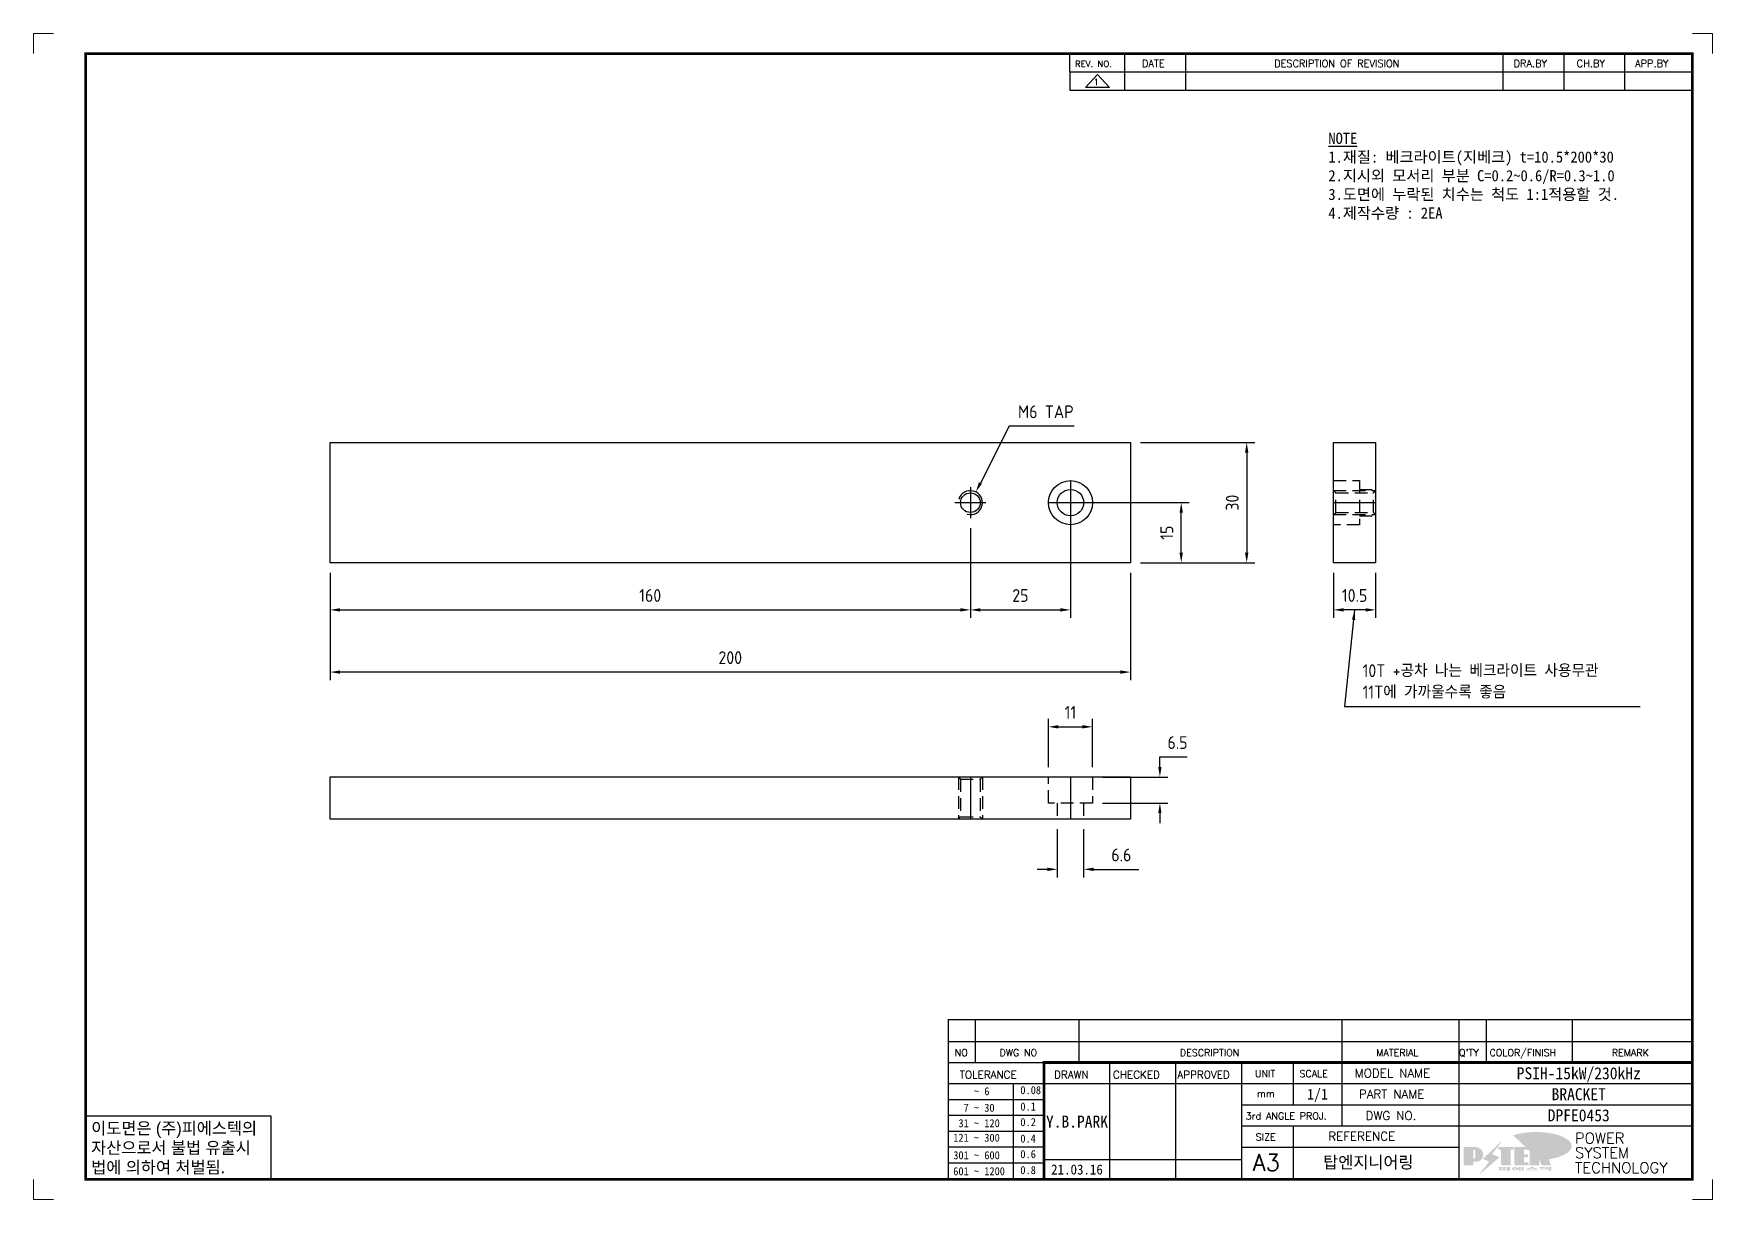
# Model space of a CAD drawing. Header units: millimetres. Extents: x -4251 to 2609, y -1673 to 4048.
# Drawn here: x -1127.3 to -707.8, y -1277.8 to -986.5 of the extents above; entities that cross this region are included whole.
import ezdxf
from ezdxf.enums import TextEntityAlignment as Align

# ---------------------------------------------------------------- set-up
doc = ezdxf.new("R2010")
doc.units = ezdxf.units.MM
doc.linetypes.add('CENTER', pattern=[50.8, 31.75, -6.35, 6.35, -6.35])
doc.linetypes.add('HIDDEN2', pattern=[4.7625, 3.175, -1.5875])
for name, color, linetype in [('CENTER', 1, 'CENTER'), ('FORMAT-1', 7, 'Continuous'), ('line', 3, 'Continuous'), ('THIN', 3, 'Continuous')]:
    doc.layers.add(name, color=color, linetype=linetype)
doc.styles.add('h1', font='')
doc.styles.add('HAN', font='')
doc.styles.add('RC', font='simplex.shx')
doc.styles.add('ROMANT', font='simplex.shx')
doc.styles.add('RT', font='simplex.shx', dxfattribs={"oblique": 15})
doc.styles.get("Standard").update_dxf_attribs({"font": 'ISOCP.SHX', "bigfont": 'WHGTXT.SHX'})
doc.styles.get('h1').set_extended_font_data('New Gulim')
doc.styles.get('HAN').set_extended_font_data('GulimChe')
doc.dimstyles.new('PS-1', dxfattribs={"dimtxt": 3.2, "dimasz": 2.5, "dimexe": 2, "dimexo": 2.5, "dimgap": 2, "dimtad": 1, "dimtoh": 1, "dimrnd": 0.05, "dimzin": 12, "dimdsep": 46, "dimtxsty": 'Standard', "dimcen": 0, "dimclrt": 2, "dimazin": 3, "dimtfac": 1, "dimtofl": 0, "dimtmove": 0, "dimatfit": 3, "dimfxl": 0, "dimtolj": 1, "dimtzin": 0, "dimarcsym": 0})

# ---------------------------------------------------------------- blocks, each defined once
blk = doc.blocks.new('A$C050D3838')
at = {"color": 2, "linetype": 'HIDDEN2'}
for p, q in [((-44, 0), (-44, -10.5)), ((-38, 0), (-38, -10.5)), ((-43.46, -0.54), (-43.46, -9.96)), ((-38.54, -0.54), (-38.54, -9.96)), ((-19.3, -6.5), (-19.3, -10.5)), ((-12.7, -6.5), (-12.7, -10.5))]:
    blk.add_line(p, q, dxfattribs=at)
at = {"color": 30}
blk.add_lwpolyline([(-201, 0), (-1, 0), (-1, -10.5), (-201, -10.5), (-201, 0)], dxfattribs=at)
at = {"color": 2, "linetype": 'HIDDEN2'}
for points in [[(-44, 0), (-43.46, -0.54), (-38.54, -0.54), (-38, 0)], [(-10.5, 0), (-10.5, -6.5), (-21.5, -6.5), (-21.5, 0)], [(-44, -10.5), (-43.46, -9.96), (-38.54, -9.96), (-38, -10.5)]]:
    blk.add_lwpolyline(points, dxfattribs=at)
at = {"layer": 'CENTER'}
for p, q in [((-41, 0), (-41, -10.5)), ((-16, 0), (-16, -10.5))]:
    blk.add_line(p, q, dxfattribs=at)
blk = doc.blocks.new('A$C248C143C')
at = {"color": 30}
blk.add_lwpolyline([(-1, 0), (-201, 0), (-201, 30), (-1, 30), (-1, 0)], dxfattribs=at)
blk.add_circle((-41, 15, 0), 2.46)
for radius in [5.5, 3.3]:
    blk.add_circle((-16, 15), radius, dxfattribs=at)
at = {"layer": 'CENTER'}
for p, q in [((-41, 18.85, 0), (-41, 11.15, 0)), ((-16, 20.5), (-16, 9.5)), ((-44.85, 15, 0), (-37.15, 15, 0)), ((-21.5, 15), (-10.5, 15))]:
    blk.add_line(p, q, dxfattribs=at)
at = {"layer": 'THIN'}
blk.add_arc((-41, 15, 0), 3, 255, 165, dxfattribs=at)
blk = doc.blocks.new('*D689')
at = {"color": 0, "linetype": 'ByBlock', "lineweight": -2}
for p, q in [((-893.24, -1110.02), (-893.24, -1132.46)), ((-1053.24, -1121.17), (-1053.24, -1132.46)), ((-1050.74, -1130.46), (-895.74, -1130.46))]:
    blk.add_line(p, q, dxfattribs=at)
at = {"color": 0}
for points in [[(-1050.74, -1130.04), (-1050.74, -1130.88), (-1053.24, -1130.46)], [(-895.74, -1130.04), (-895.74, -1130.88), (-893.24, -1130.46)]]:
    blk.add_solid(points, dxfattribs=at)
at = {"layer": 'DEFPOINTS', "color": 0}
for p in [(-893.24, -1107.52, 0), (-1053.24, -1118.67, 0), (-893.24, -1130.46)]:
    blk.add_point(p, dxfattribs=at)
at = {"color": 2, "insert": (-973.24, -1126.86), "char_height": 3.2, "attachment_point": 5}
blk.add_mtext('\\A1;160', dxfattribs=at)
blk = doc.blocks.new('*D690')
at = {"color": 0, "linetype": 'ByBlock', "lineweight": -2}
for p, q in [((-868.24, -1106.17), (-868.24, -1132.46)), ((-893.24, -1110.02), (-893.24, -1132.46)), ((-890.74, -1130.46), (-870.74, -1130.46))]:
    blk.add_line(p, q, dxfattribs=at)
at = {"color": 0}
for points in [[(-890.74, -1130.04), (-890.74, -1130.88), (-893.24, -1130.46)], [(-870.74, -1130.04), (-870.74, -1130.88), (-868.24, -1130.46)]]:
    blk.add_solid(points, dxfattribs=at)
at = {"layer": 'DEFPOINTS', "color": 0}
for p in [(-868.24, -1103.67, 0), (-893.24, -1107.52, 0), (-868.24, -1130.46)]:
    blk.add_point(p, dxfattribs=at)
at = {"color": 2, "insert": (-880.74, -1126.86), "char_height": 3.2, "attachment_point": 5}
blk.add_mtext('\\A1;25', dxfattribs=at)
blk = doc.blocks.new('*D691')
at = {"color": 0, "linetype": 'ByBlock', "lineweight": -2}
for p, q in [((-1053.24, -1121.17), (-1053.24, -1148)), ((-853.24, -1121.17), (-853.24, -1148)), ((-855.74, -1146), (-1050.74, -1146))]:
    blk.add_line(p, q, dxfattribs=at)
at = {"color": 0}
for points in [[(-1050.74, -1145.59), (-1050.74, -1146.42), (-1053.24, -1146)], [(-855.74, -1145.59), (-855.74, -1146.42), (-853.24, -1146)]]:
    blk.add_solid(points, dxfattribs=at)
at = {"layer": 'DEFPOINTS', "color": 0}
for p in [(-1053.24, -1118.67, 0), (-853.24, -1118.67, 0), (-1053.24, -1146)]:
    blk.add_point(p, dxfattribs=at)
at = {"color": 2, "insert": (-953.24, -1142.4), "char_height": 3.2, "attachment_point": 5}
blk.add_mtext('\\A1;200', dxfattribs=at)
blk = doc.blocks.new('*D692')
at = {"color": 0, "linetype": 'ByBlock', "lineweight": -2}
for p, q in [((-865.74, -1103.67), (-838.56, -1103.67)), ((-840.56, -1116.17), (-840.56, -1106.17)), ((-850.74, -1118.67), (-838.56, -1118.67))]:
    blk.add_line(p, q, dxfattribs=at)
at = {"color": 0}
for points in [[(-840.97, -1106.17), (-840.14, -1106.17), (-840.56, -1103.67)], [(-840.97, -1116.17), (-840.14, -1116.17), (-840.56, -1118.67)]]:
    blk.add_solid(points, dxfattribs=at)
at = {"layer": 'DEFPOINTS', "color": 0}
for p in [(-868.24, -1103.67, 0), (-840.56, -1103.67), (-853.24, -1118.67, 0)]:
    blk.add_point(p, dxfattribs=at)
at = {"color": 2, "insert": (-844.16, -1111.17), "char_height": 3.2, "attachment_point": 5, "rotation": 90}
blk.add_mtext('\\A1;15', dxfattribs=at)
blk = doc.blocks.new('*D693')
at = {"color": 0, "linetype": 'ByBlock', "lineweight": -2}
for p, q in [((-883.51, -1084.56), (-890.74, -1098.77)), ((-867.28, -1084.56), (-883.51, -1084.56))]:
    blk.add_line(p, q, dxfattribs=at)
at = {"color": 0}
blk.add_solid([(-891.11, -1098.58), (-890.37, -1098.96), (-891.88, -1101)], dxfattribs=at)
at = {"layer": 'DEFPOINTS', "color": 0}
for p in [(-891.88, -1101, 0), (-894.6, -1106.34, 0)]:
    blk.add_point(p, dxfattribs=at)
at = {"color": 2, "insert": (-874.39, -1080.96), "char_height": 3.2, "attachment_point": 5}
blk.add_mtext('\\A1;M6 TAP', dxfattribs=at)
blk = doc.blocks.new('*D694')
at = {"color": 0, "linetype": 'ByBlock', "lineweight": -2}
for p, q in [((-873.74, -1169.72), (-873.74, -1157.68)), ((-862.74, -1169.72), (-862.74, -1157.68)), ((-871.24, -1159.68), (-865.24, -1159.68))]:
    blk.add_line(p, q, dxfattribs=at)
at = {"color": 0}
for points in [[(-871.24, -1159.26), (-871.24, -1160.1), (-873.74, -1159.68)], [(-865.24, -1159.26), (-865.24, -1160.1), (-862.74, -1159.68)]]:
    blk.add_solid(points, dxfattribs=at)
at = {"layer": 'DEFPOINTS', "color": 0}
for p in [(-862.74, -1159.68), (-873.74, -1172.22), (-862.74, -1172.22)]:
    blk.add_point(p, dxfattribs=at)
at = {"color": 2, "insert": (-868.24, -1156.08), "char_height": 3.2, "attachment_point": 5}
blk.add_mtext('\\A1;11', dxfattribs=at)
blk = doc.blocks.new('*D695')
at = {"color": 0, "linetype": 'ByBlock', "lineweight": -2}
for p, q in [((-871.54, -1185.22), (-871.54, -1197.29)), ((-864.94, -1185.22), (-864.94, -1197.29)), ((-874.04, -1195.29), (-876.54, -1195.29)), ((-862.44, -1195.29), (-851.11, -1195.29))]:
    blk.add_line(p, q, dxfattribs=at)
at = {"color": 0}
for points in [[(-874.04, -1194.87), (-874.04, -1195.71), (-871.54, -1195.29)], [(-862.44, -1194.87), (-862.44, -1195.71), (-864.94, -1195.29)]]:
    blk.add_solid(points, dxfattribs=at)
at = {"layer": 'DEFPOINTS', "color": 0}
for p in [(-871.54, -1182.72), (-864.94, -1182.72), (-864.94, -1195.29)]:
    blk.add_point(p, dxfattribs=at)
at = {"color": 2, "insert": (-855.52, -1191.69), "char_height": 3.2, "attachment_point": 5}
blk.add_mtext('\\A1;6.6', dxfattribs=at)
blk = doc.blocks.new('*D696')
at = {"color": 0, "linetype": 'ByBlock', "lineweight": -2}
for p, q in [((-845.89, -1169.72), (-845.89, -1167.22)), ((-845.89, -1167.22), (-839.09, -1167.22)), ((-860.24, -1172.22), (-843.89, -1172.22)), ((-860.24, -1178.72), (-843.89, -1178.72)), ((-845.89, -1181.22), (-845.89, -1183.72))]:
    blk.add_line(p, q, dxfattribs=at)
at = {"color": 0}
for points in [[(-846.31, -1169.72), (-845.48, -1169.72), (-845.89, -1172.22)], [(-846.31, -1181.22), (-845.48, -1181.22), (-845.89, -1178.72)]]:
    blk.add_solid(points, dxfattribs=at)
at = {"layer": 'DEFPOINTS', "color": 0}
for p in [(-862.74, -1172.22), (-845.89, -1172.22), (-862.74, -1178.72)]:
    blk.add_point(p, dxfattribs=at)
at = {"color": 2, "insert": (-841.49, -1163.62), "char_height": 3.2, "attachment_point": 5}
blk.add_mtext('\\A1;6.5', dxfattribs=at)
blk = doc.blocks.new('re3')
at = {"color": 180}
for p, q in [((0, 0), (0, -4.55)), ((6.87, -0.64), (3.86, -3.91)), ((9.88, -3.91), (3.86, -3.91)), ((6.87, -0.64), (9.88, -3.91)), ((13.74, -4.55), (13.74, 0)), ((28.97, -4.55), (28.97, 0)), ((108.25, -4.55), (108.25, 0)), ((123.49, -4.55), (123.49, 0)), ((138.64, -4.55), (138.64, 0)), ((0, -4.55), (155.53, -4.55))]:
    blk.add_line(p, q, dxfattribs=at)
at = {"color": 2, "style": 'RC', "oblique": 15}
blk.add_attdef('REV.NO', text='', height=1.56, dxfattribs=at).set_placement((6.59, -2.56), align=Align.MIDDLE_CENTER)
blk.add_attdef('-1', text='', height=1.56, dxfattribs=at).set_placement((9.37, -1.66), align=Align.MIDDLE_LEFT)
at = {"color": 2, "style": 'HAN'}
for tag, p in [('REV.-DATE', (21.36, -2.28)), ('DRA.BY', (115.87, -2.28)), ('CH.BY', (131.07, -2.28)), ('APP.BY', (147.09, -2.28))]:
    blk.add_attdef(tag, text='', height=2.5, dxfattribs=at).set_placement(p, align=Align.MIDDLE_CENTER)
blk.add_attdef('DESCRIPTION-OF-REVISION', text='', height=2.5, dxfattribs=at).set_placement((31.61, -2.28), align=Align.MIDDLE_LEFT)
blk = doc.blocks.new('no3')
at = {"color": 180}
for p, q in [((0, 5.5), (0, 0)), ((0, 5.5), (186, 5.5)), ((6.79, 5.5), (6.79, 0)), ((32.74, 0.11), (32.74, 5.5)), ((98.4, 5.5), (98.4, 0)), ((127.61, 5.5), (127.61, 0)), ((134.43, 5.5), (134.43, 0)), ((155.98, 5.5), (155.98, 0))]:
    blk.add_line(p, q, dxfattribs=at)
at = {"color": 2, "style": 'HAN'}
for tag, p in [('PART-NO', (19.76, 2.75)), ('MATERIAL', (111.38, 2.75)), ("Q'TY", (131.02, 2.75)), ('COLOR/FINISH', (145.2, 2.75)), ('REMARK', (170.76, 2.75))]:
    blk.add_attdef(tag, text='', height=2.9, dxfattribs=at).set_placement(p, align=Align.MIDDLE_CENTER)
blk.add_attdef('DESCRIPTION', text='', height=2.9, dxfattribs=at).set_placement((34.51, 2.75), align=Align.MIDDLE_LEFT)
at = {"color": 2, "style": 'RT', "oblique": 15}
blk.add_attdef('NO', text='', height=1.74, dxfattribs=at).set_placement((3.38, 2.51), align=Align.MIDDLE_CENTER)
blk = doc.blocks.new('t3')
for p, q in [((0, 15.88), (46.25, 15.88)), ((0, 15.88), (0, 0)), ((46.25, 15.88), (46.25, 0)), ((0, 0), (46.25, 0))]:
    blk.add_line(p, q)
at = {"color": 1, "style": 'h1'}
for s, p in [('이도면은 (주)피에스텍의', (1.4, 11.29)), ('자산으로서 불법 유출시', (1.4, 6.41)), ('법에 의하여 처벌됨.', (1.4, 1.52))]:
    blk.add_text(s, height=3, dxfattribs=at).set_placement(p)
blk = doc.blocks.new('new LOGO')
at = {"layer": 'line'}
h = blk.add_hatch(color=1, dxfattribs=at)
h.paths.add_polyline_path([(41.5, 16.4), (54.3, 16.4, 1), (54.3, 82.9), (0, 82.9), (0, -0.1), (41.5, -0.1)])
h.paths.add_polyline_path([(41.5, 27.9), (41.5, 71.9), (43.6, 71.9, -0.414214), (54.6, 60.9), (54.6, 38.9, -0.414214), (43.6, 27.9)], flags=16)
h.paths.add_polyline_path([(214.7, 71.9), (227.5, 71.9), (227.5, 82.9), (159.7, 82.9), (159.7, 71.9), (172.5, 71.9), (172.5, -0.1), (214.7, -0.1)])
h.paths.add_polyline_path([(276, 37.4), (294.8, 37.4), (294.8, 49.1), (276, 49.1), (276, 71.9), (294.8, 71.9), (294.8, 82.9), (234.5, 82.9), (234.5, -0.1), (297, -0.1), (297, 10.9), (276, 10.9)])
h.paths.add_polyline_path([(347.2, 35.2), (359.7, -0.1), (400.5, -0.1), (379.6, 66.8), (399.7, 82.9), (380.6, 82.9), (347.2, 61.6), (347.2, 82.9), (305.5, 82.9), (305.5, -0.1), (347.2, -0.1)])
h = blk.add_hatch(color=250, dxfattribs=at)
h.paths.add_polyline_path([(44.5, 69.4), (46.6, 69.4, -0.129793), (52, 68, 0.221832), (43.6, 71.9), (41.5, 71.9), (41.5, 27.9), (43.6, 27.9, 0.02048), (44.5, 28)], flags=17)
h.paths.add_polyline_path([(44.5, 13.9), (57.3, 13.9, 0.72362), (77.1, 73.9, -0.679777), (54.3, 16.4), (41.5, 16.4), (41.5, -0.1), (3, -0.1), (3, -2.6), (44.5, -2.6)])
h.paths.add_polyline_path([(117.9, 14.2), (71.5, -44.4), (77.1, -39.6), (120.8, 15.6), (92, 28.9), (173.3, 106), (177.5, 111.4), (89.1, 27.6)])
h.paths.add_polyline_path([(162.7, 71.9), (162.7, 69.4), (172.5, 69.4), (172.5, 71.9)], flags=17)
h.paths.add_polyline_path([(217.7, 69.4), (230.5, 69.4), (230.5, 80.4), (227.5, 80.4), (227.5, 71.9), (214.7, 71.9), (214.7, -0.1), (175.5, -0.1), (175.5, -2.6), (217.7, -2.6)])
h.paths.add_polyline_path([(297.8, 46.6), (294.8, 46.6), (294.8, 37.4), (276, 37.4), (276, 10.9), (279, 10.9), (279, 34.9), (297.8, 34.9)])
h.paths.add_polyline_path([(300, 8.4), (297, 8.4), (297, -0.1), (237.5, -0.1), (237.5, -2.6), (300, -2.6)])
h.paths.add_polyline_path([(297.8, 80.4), (294.8, 80.4), (294.8, 71.9), (276, 71.9), (276, 49.1), (279, 49.1), (279, 69.4), (297.8, 69.4)])
h.paths.add_polyline_path([(350.2, 80.4), (347.2, 80.4), (347.2, 61.6), (350.2, 63.5)])
h.paths.add_polyline_path([(350.2, 26.7), (347.2, 35.2), (347.2, -0.1), (308.5, -0.1), (308.5, -2.6), (350.2, -2.6)])
h.paths.add_polyline_path([(402.7, 80.4), (396.5, 80.4), (379.6, 66.8), (400.5, -0.1), (361.8, -0.1), (362.7, -2.6), (403.5, -2.6), (382.6, 64.3)])
blk.add_hatch(color=5, dxfattribs=at).paths.add_polyline_path([(166.3, 35), (131, 49), (180.4, 112.7), (92, 28.9), (120.8, 15.6), (74.4, -43)])
h = blk.add_hatch(color=253, dxfattribs=at)
edge = h.paths.add_edge_path()
edge.add_ellipse((333.9, 86.4), major_axis=(-165.9, 0), ratio=0.39426, start_angle=111.51268, end_angle=334.46902)
edge.add_ellipse((314.1, 81.2), major_axis=(-153.7, 0), ratio=0.40699, start_angle=121.30662, end_angle=327.74369, ccw=False)
edge.add_line((394, 27.8), (394.7, 25.6))
h = blk.add_hatch(color=250, dxfattribs=at)
edge = h.paths.add_edge_path()
edge.add_ellipse((237.8, -17.6), major_axis=(-14.3, 0), ratio=0.526336, start_angle=192.2456, end_angle=269.07481)
edge.add_line((238.1, -10.1), (237.6, -10.1))
edge.add_ellipse((237.8, -17.6), major_axis=(-14.3, 0), ratio=0.526336, start_angle=270.92519, end_angle=449.07481)
edge.add_line((237.6, -25.1), (238.1, -25.1))
edge.add_ellipse((237.8, -17.6), major_axis=(-14.3, 0), ratio=0.526336, start_angle=450.92519, end_angle=527.7544)
edge.add_line((251.7, -19.2), (254.1, -19.2))
edge.add_line((254.1, -19.2), (254.1, -27.1))
edge.add_line((254.1, -27.1), (263.1, -27.1))
edge.add_line((263.1, -27.1), (263.1, -10.1))
edge.add_line((263.1, -10.1), (254.1, -10.1))
edge.add_line((254.1, -10.1), (254.1, -16))
edge.add_line((254.1, -16), (251.7, -16))
h.paths.add_polyline_path([(241, -16.4), (241, -18.7, -1), (234.4, -18.7), (234.4, -16.4, -1)], flags=16)
h.paths.add_polyline_path([(278.2, -10.1), (268.1, -10.1), (268.1, -27.1), (278.2, -27.1)])
h.paths.add_polyline_path([(310.3, -10.1), (310.3, -11.1, -0.157169), (289.3, -17.5), (294, -19.9, 0.128407), (316.3, -15.9, 0.128407), (338.6, -19.9), (343.3, -17.5, -0.157169), (322.2, -11.1), (322.2, -10.1)])
h.paths.add_polyline_path([(342.1, -25.1), (342.1, -22.3), (290.4, -22.3), (290.4, -25.1)])
h.paths.add_polyline_path([(352, -10.1), (352, -16.2, 0.414214), (354, -18.2), (378.7, -18.2), (378.7, -19.6), (390.2, -19.6), (390.2, -10.1), (378.7, -10.1), (378.7, -13.6), (374.7, -13.6), (374.7, -15.1), (378.7, -15.1), (378.7, -16.2), (364.7, -16.2), (364.7, -15.1), (371.2, -15.1), (371.2, -13.6), (364.7, -13.6), (364.7, -12.6), (374.7, -12.6), (374.7, -10.1)])
h.paths.add_polyline_path([(393.8, -10.1), (393.8, -19.6), (405, -19.6), (405, -10.1)])
h.paths.add_polyline_path([(405, -27.1), (405, -20.9), (356.8, -20.9), (356.8, -23), (391.8, -23), (391.8, -27.1)])
h.paths.add_polyline_path([(200.4, -10.1), (200.4, -22.3), (193.2, -22.3), (193.2, -12.6), (196.6, -12.6), (196.6, -10.1), (161, -10.1), (161, -12.6), (164.5, -12.6), (164.5, -22.3), (161, -22.3), (161, -25.1), (200.4, -25.1), (200.4, -27.1), (213.9, -27.1), (213.9, -10.1)])
h.paths.add_polyline_path([(182, -12.6), (175.6, -12.6), (175.6, -22.3), (182, -22.3)], flags=17)
blk = doc.blocks.new('format-3')
at = {"color": 3, "lineweight": 9}
for p, q in [((0, 286.3), (0, 291.3)), ((5, 291.3), (0, 291.3)), ((414.5, 291.3), (419.5, 291.3)), ((419.5, 286.3), (419.5, 291.3)), ((0, 5), (0, 0)), ((419.5, 5), (419.5, 0)), ((5, 0), (0, 0)), ((414.5, 0), (419.5, 0))]:
    blk.add_line(p, q, dxfattribs=at)
at = {"color": 180}
for p, q in [((258.97, 281.75), (258.97, 286.3)), ((272.71, 281.75), (272.71, 286.3)), ((287.94, 281.75), (287.94, 286.3)), ((367.22, 281.75), (367.22, 286.3)), ((382.45, 281.75), (382.45, 286.3)), ((397.61, 281.75), (397.61, 286.3)), ((258.97, 281.75), (414.5, 281.75)), ((228.5, 39.49), (228.5, 5)), ((228.5, 39.49), (414.5, 39.49)), ((235.29, 39.49), (235.29, 34.21)), ((261.24, 34.21), (261.24, 39.49)), ((326.9, 39.49), (326.9, 34.21)), ((356.11, 39.49), (356.11, 34.21)), ((362.93, 39.49), (362.93, 34.21)), ((384.48, 39.49), (384.48, 34.21)), ((228.5, 34.21), (252.48, 34.21)), ((268.96, 5), (268.96, 34.21)), ((285.45, 5), (285.45, 34.21)), ((301.94, 5), (301.94, 34.21)), ((314.72, 34.21), (314.72, 23.65)), ((326.9, 34.21), (326.9, 18.37)), ((356.11, 34.21), (356.11, 5)), ((228.5, 28.93), (252.48, 28.93)), ((244.89, 5.23), (244.89, 28.93)), ((252.48, 28.93), (414.5, 28.93)), ((228.5, 24.98), (252.48, 24.98)), ((228.5, 21.03), (252.48, 21.03)), ((301.94, 23.65), (414.5, 23.65)), ((228.5, 17.08), (252.48, 17.08)), ((301.94, 18.37), (414.5, 18.37)), ((314.72, 18.37), (314.72, 5)), ((228.5, 13.13), (252.48, 13.13)), ((301.94, 13.09), (356.11, 13.09)), ((228.5, 9.18), (252.48, 9.18)), ((252.48, 9.95), (301.94, 9.95))]:
    blk.add_line(p, q, dxfattribs=at)
at = {"const_width": 0.7}
blk.add_lwpolyline([(252.48, 5), (252.48, 34.21), (414.5, 34.21)], dxfattribs=at)
at = {"layer": 'FORMAT-1', "const_width": 0.7}
blk.add_lwpolyline([(13, 5), (13, 286.3), (414.5, 286.3), (414.5, 5)], close=True, dxfattribs=at)
blk.add_blockref('t3', (13, 5))
at = {"xscale": 0.05400000000000027, "yscale": 0.05400000000000027, "zscale": 0.05400000000000027}
blk.add_blockref('new LOGO', (357.35, 8.65), dxfattribs=at)
at = {"color": 2}
for s, height, style, p in [('REV. NO.', 1.56, 'RC', (260.23, 282.95)), ('DATE', 1.788, 'RC', (276.95, 282.94)), ('DESCRIPTION OF REVISION', 1.7875, 'RC', (309.98, 282.94)), ('DRA.BY', 1.788, 'RC', (369.83, 282.94)), ('CH.BY', 1.788, 'RC', (385.59, 282.94)), ('APP.BY', 1.788, 'RC', (400.18, 282.94)), ('COLOR/FINISH', 1.7424, 'RC', (363.8, 35.83)), ('NO', 1.742, 'RC', (230.16, 35.83)), ('DWG NO', 1.742, 'RC', (241.36, 35.83)), ('DESCRIPTION', 1.7424, 'RC', (286.43, 35.83)), ('MATERIAL', 1.742, 'RC', (335.52, 35.83)), ("Q'TY", 1.742, 'RC', (356.17, 35.83)), ('REMARK', 1.742, 'RC', (394.37, 35.83)), (' TOLERANCE', 1.9, 'RC', (230.11, 30.22)), ('DRAWN', 1.9, 'RC', (255, 30.22)), ('CHECKED', 1.9, 'RC', (269.71, 30.22)), ('APPROVED', 1.9, 'RC', (285.8, 30.22)), ('UNIT', 1.742, 'RC', (305.19, 30.55)), ('SCALE', 1.742, 'RC', (316.32, 30.55)), ('MODEL NAME', 2.178, 'RC', (330.12, 30.46)), ('    ~ 6', 2, 'HAN', (229.8, 26.03)), ('0.08', 2, 'HAN', (246.57, 26.31)), ('mm', 1.742, 'RC', (305.67, 25.56)), ('PART NAME', 2.178, 'RC', (331.17, 25.24)), ('  7 ~ 30', 2, 'HAN', (229.8, 21.91)), ('0.1', 2, 'HAN', (246.57, 22.2)), ('3rd ANGLE PROJ.', 1.7424, 'RC', (302.87, 19.97)), ('DWG NO.', 2.178, 'RC', (332.84, 19.85)), (' 31 ~ 120', 2, 'HAN', (229.8, 18.04)), ('0.2', 2, 'HAN', (246.57, 18.32)), ('REFERENCE', 2.178, 'RC', (323.52, 14.69)), ('121 ~ 300', 2, 'HAN', (229.8, 14.42)), ('0.4', 2, 'HAN', (246.57, 14.2)), ('SIZE', 1.742, 'RC', (305.39, 14.71)), ('301 ~ 600', 2, 'HAN', (229.8, 10.04)), ('0.6', 2, 'HAN', (246.57, 10.32)), ('601 ~ 1200', 2, 'HAN', (229.8, 6.05)), ('0.8', 2, 'HAN', (246.57, 6.33))]:
    blk.add_text(s, height=height, dxfattribs=dict(at, style=style)).set_placement(p)
at = {"style": 'ROMANT'}
for s, p in [('SYSTEM', (385.15, 10.31)), ('POWER', (385.15, 13.96)), ('TECHNOLOGY', (385.15, 6.56))]:
    blk.add_text(s, height=2.7, dxfattribs=at).set_placement(p)
at = {"color": 2, "lineweight": 25, "style": 'RC'}
blk.add_text('A3', height=4.182, dxfattribs=at).set_placement((304.61, 7.14))
at = {"style": 'HAN'}
for tag, height, p in [('MODEL-NAME', 3, (386.1, 31.53)), ('SCALE', 2.7, (320.81, 26.29)), ('PART-NAME', 3, (386.1, 26.29)), ('CH-BY', 3, (277.21, 19.44)), ('DWG-NO', 3, (386.1, 21.01)), ('DRA-BY', 3, (260.72, 19.44)), ('APP-BY', 3, (293.7, 19.44)), ('DRA-DATE', 2.5, (260.72, 7.47)), ('CH-DATE', 2.5, (277.21, 7.47)), ('APP-DATE', 2.5, (293.7, 7.47)), ('관련업체', 3, (333.52, 9.26))]:
    blk.add_attdef(tag, text='', height=height, dxfattribs=at).set_placement(p, align=Align.MIDDLE_CENTER)
blk = doc.blocks.new('*D697')
at = {"color": 0, "linetype": 'ByBlock', "lineweight": -2}
for p, q in [((-802.48, -1121.17), (-802.48, -1132.46)), ((-791.98, -1121.17), (-791.98, -1132.46)), ((-794.48, -1130.46), (-799.98, -1130.46))]:
    blk.add_line(p, q, dxfattribs=at)
at = {"color": 0}
for points in [[(-799.98, -1130.04), (-799.98, -1130.88), (-802.48, -1130.46)], [(-794.48, -1130.04), (-794.48, -1130.88), (-791.98, -1130.46)]]:
    blk.add_solid(points, dxfattribs=at)
at = {"layer": 'DEFPOINTS', "color": 0}
for p in [(-802.48, -1118.67, 0), (-791.98, -1118.67, 0), (-802.48, -1130.46)]:
    blk.add_point(p, dxfattribs=at)
at = {"color": 2, "insert": (-797.23, -1126.86), "char_height": 3.2, "attachment_point": 5}
blk.add_mtext('\\A1;10.5', dxfattribs=at)
blk = doc.blocks.new('*D698')
at = {"color": 0, "linetype": 'ByBlock', "lineweight": -2}
for p, q in [((-850.74, -1088.67), (-822.2, -1088.67)), ((-824.2, -1091.17), (-824.2, -1116.17)), ((-850.74, -1118.67), (-822.2, -1118.67))]:
    blk.add_line(p, q, dxfattribs=at)
at = {"color": 0}
for points in [[(-824.62, -1091.17), (-823.78, -1091.17), (-824.2, -1088.67)], [(-824.62, -1116.17), (-823.78, -1116.17), (-824.2, -1118.67)]]:
    blk.add_solid(points, dxfattribs=at)
at = {"layer": 'DEFPOINTS', "color": 0}
for p in [(-853.24, -1088.67, 0), (-853.24, -1118.67, 0), (-824.2, -1118.67)]:
    blk.add_point(p, dxfattribs=at)
at = {"color": 2, "insert": (-827.8, -1103.67), "char_height": 3.2, "attachment_point": 5, "rotation": 90}
blk.add_mtext('\\A1;30', dxfattribs=at)

msp = doc.modelspace()

# ---------------------------------------------------------------- linework, layer by layer
at = {"color": 2, "linetype": 'HIDDEN2'}
for p, q in [((-802.4807, -1100.6702, 0), (-791.9807, -1100.6702, 0)), ((-801.9394, -1101.2114, 0), (-792.5219, -1101.2114, 0)), ((-795.9807, -1100.3702, 0), (-791.9807, -1100.3702, 0)), ((-802.4807, -1106.6702, 0), (-791.9807, -1106.6702, 0)), ((-801.9394, -1106.1289, 0), (-792.5219, -1106.1289, 0)), ((-795.9807, -1106.9702, 0), (-791.9807, -1106.9702, 0))]:
    msp.add_line(p, q, dxfattribs=at)
at = {"color": 30, "elevation": 0}
msp.add_lwpolyline([(-802.4807, -1118.6702), (-802.4807, -1088.6702), (-791.9807, -1088.6702), (-791.9807, -1118.6702), (-802.4807, -1118.6702)], dxfattribs=at)
at = {"color": 2, "linetype": 'HIDDEN2', "elevation": 0}
for points in [[(-802.4807, -1098.1702), (-795.9807, -1098.1702), (-795.9807, -1109.1702), (-802.4807, -1109.1702)], [(-802.4807, -1106.6702), (-801.9394, -1106.1289), (-801.9394, -1101.2114), (-802.4807, -1100.6702)], [(-791.9807, -1106.6702), (-792.5219, -1106.1289), (-792.5219, -1101.2114), (-791.9807, -1100.6702)]]:
    msp.add_lwpolyline(points, dxfattribs=at)
at = {"layer": 'CENTER'}
msp.add_line((-802.4807, -1103.6702, 0), (-791.9807, -1103.6702, 0), dxfattribs=at)
msp.add_line((-802.4807, -1103.6702, 0), (-791.9807, -1103.6702, 0), dxfattribs=at)

# ---------------------------------------------------------------- block references
ref = msp.add_blockref('format-3', (-1127.3244, -1277.7657, 0))
ref.add_attrib('DRA-DATE', '21.03.16', dxfattribs={"height": 2.5, "style": 'HAN'}).set_placement((-866.6044, -1270.2907, 0), align=Align.MIDDLE_CENTER)
ref.add_attrib('DRA-BY', 'Y.B.PARK', dxfattribs={"height": 3, "style": 'HAN'}).set_placement((-866.6044, -1258.3236, 0), align=Align.MIDDLE_CENTER)
ref.add_attrib('MODEL-NAME', 'PSIH-15kW/230kHz', dxfattribs={"lineweight": 35, "height": 3, "style": 'HAN'}).set_placement((-741.2289, -1246.2406, 0), align=Align.MIDDLE_CENTER)
ref.add_attrib('PART-NAME', 'BRACKET', dxfattribs={"lineweight": 35, "height": 3, "style": 'HAN'}).set_placement((-741.2289, -1251.4715, 0), align=Align.MIDDLE_CENTER)
ref.add_attrib('PART-NO', 'DPFE0453', dxfattribs={"lineweight": 35, "height": 3, "style": 'HAN'}).set_placement((-741.2289, -1256.7515, 0), align=Align.MIDDLE_CENTER)
ref.add_attrib('SCALE', '1/1', dxfattribs={"height": 2.7, "style": 'HAN'}).set_placement((-806.5163, -1251.4715, 0), align=Align.MIDDLE_CENTER)
ref.add_attrib('관련업체', '탑엔지니어링', dxfattribs={"height": 3, "style": 'HAN'}).set_placement((-793.8011, -1268.5031, 0), align=Align.MIDDLE_CENTER)
ref = msp.add_blockref('re3', (-868.3586, -996.0157, 0))
ref.add_attrib('REV.NO', '1', dxfattribs={"color": 2, "height": 1.56, "style": 'RC'}).set_placement((-861.7702, -998.5731, 0), align=Align.MIDDLE_CENTER)
for name, p in [('A$C248C143C', (-852.2372, -1118.6702, 0)), ('A$C050D3838', (-852.2372, -1172.2152)), ('no3', (-898.8244, -1238.2715, 0))]:
    msp.add_blockref(name, p)

# ---------------------------------------------------------------- texts
at = {"color": 2, "insert": (-803.7939, -1011.2376, -0.0001), "char_height": 2.800095, "attachment_point": 1, "style": 'HAN'}
msp.add_mtext_dynamic_manual_height_columns('{\\LNOTE\\P}1.재질: 베크라이트(지베크) t=10.5*200*30\\P2.지시외 모서리 부분 C=0.2~0.6/R=0.3~1.0\\P3.도면에 누락된 치수는 척도 1:1적용할 것.\\P{\\C1;4.제작수량 : 2EA}', width=794.617376, gutter_width=769.2954, heights=[449.7266], dxfattribs=at)
at = {"color": 2, "insert": (-795.2307, -1152.5913), "char_height": 3.2, "attachment_point": 7}
msp.add_mtext('10T +공차 나는 베크라이트 사용무관\\P11T에 가까울수록 좋음', dxfattribs=at)

# ---------------------------------------------------------------- dimensions: what is measured, and where the dimension line sits
dim = msp.add_diameter_dim_2p(p1=(-894.5988, -1106.3434, 0), p2=(-891.8756, -1100.9969, 0), text='M6 TAP', dimstyle='PS-1', override={"dimarcsym": 1})
dim.commit()
dim.dimension.update_dxf_attribs({"geometry": '*D693', "text_midpoint": (-874.3918, -1084.5631), "dimtype": 163})
for base, p1, p2, picture, middle in [((-824.1988, -1118.6702), (-853.2372, -1088.6702, 0), (-853.2372, -1118.6702, 0), '*D698', (-827.7988, -1103.6702)), ((-840.5564, -1103.6702), (-853.2372, -1118.6702, 0), (-868.2372, -1103.6702, 0), '*D692', (-844.1564, -1111.1702)), ((-845.8932, -1172.2152), (-862.7372, -1178.7152), (-862.7372, -1172.2152), '*D696', (-841.4912, -1163.6152))]:
    dim = msp.add_linear_dim(base=base, p1=p1, p2=p2, angle=90, dimstyle='PS-1', override={"dimarcsym": 1})
    dim.commit()
    dim.dimension.update_dxf_attribs({"geometry": picture, "text_midpoint": middle})
for base, p1, p2, picture, middle in [((-868.2372, -1130.4604), (-893.2372, -1107.5247, 0), (-868.2372, -1103.6702, 0), '*D690', (-880.7372, -1126.8601)), ((-893.2372, -1130.4604), (-1053.2372, -1118.6702, 0), (-893.2372, -1107.5247, 0), '*D689', (-973.2372, -1126.8604)), ((-1053.2372, -1146.0037), (-853.2372, -1118.6702, 0), (-1053.2372, -1118.6702, 0), '*D691', (-953.2372, -1142.4034)), ((-802.4807, -1130.4604), (-791.9807, -1118.6702, 0), (-802.4807, -1118.6702, 0), '*D697', (-797.2307, -1126.8604)), ((-862.7372, -1159.6798), (-873.7372, -1172.2152), (-862.7372, -1172.2152), '*D694', (-868.2372, -1156.0798)), ((-864.9372, -1195.2895), (-871.5372, -1182.7152), (-864.9372, -1182.7152), '*D695', (-855.5221, -1191.6895))]:
    dim = msp.add_linear_dim(base=base, p1=p1, p2=p2, dimstyle='PS-1', override={"dimarcsym": 1})
    dim.commit()
    dim.dimension.update_dxf_attribs({"geometry": picture, "text_midpoint": middle})

# ---------------------------------------------------------------- leaders
at = {"annotation_type": 0, "has_hookline": 1, "hookline_direction": 0, "text_width": 69.36}
msp.add_leader([(-797.2307, -1130.4604), (-799.7307, -1154.5913), (-797.2307, -1154.5913)], dimstyle='PS-1', override={"dimgap": 2, "dimtad": 1, "dimarcsym": 1}, dxfattribs=at)

doc.saveas('drawing.dxf')
